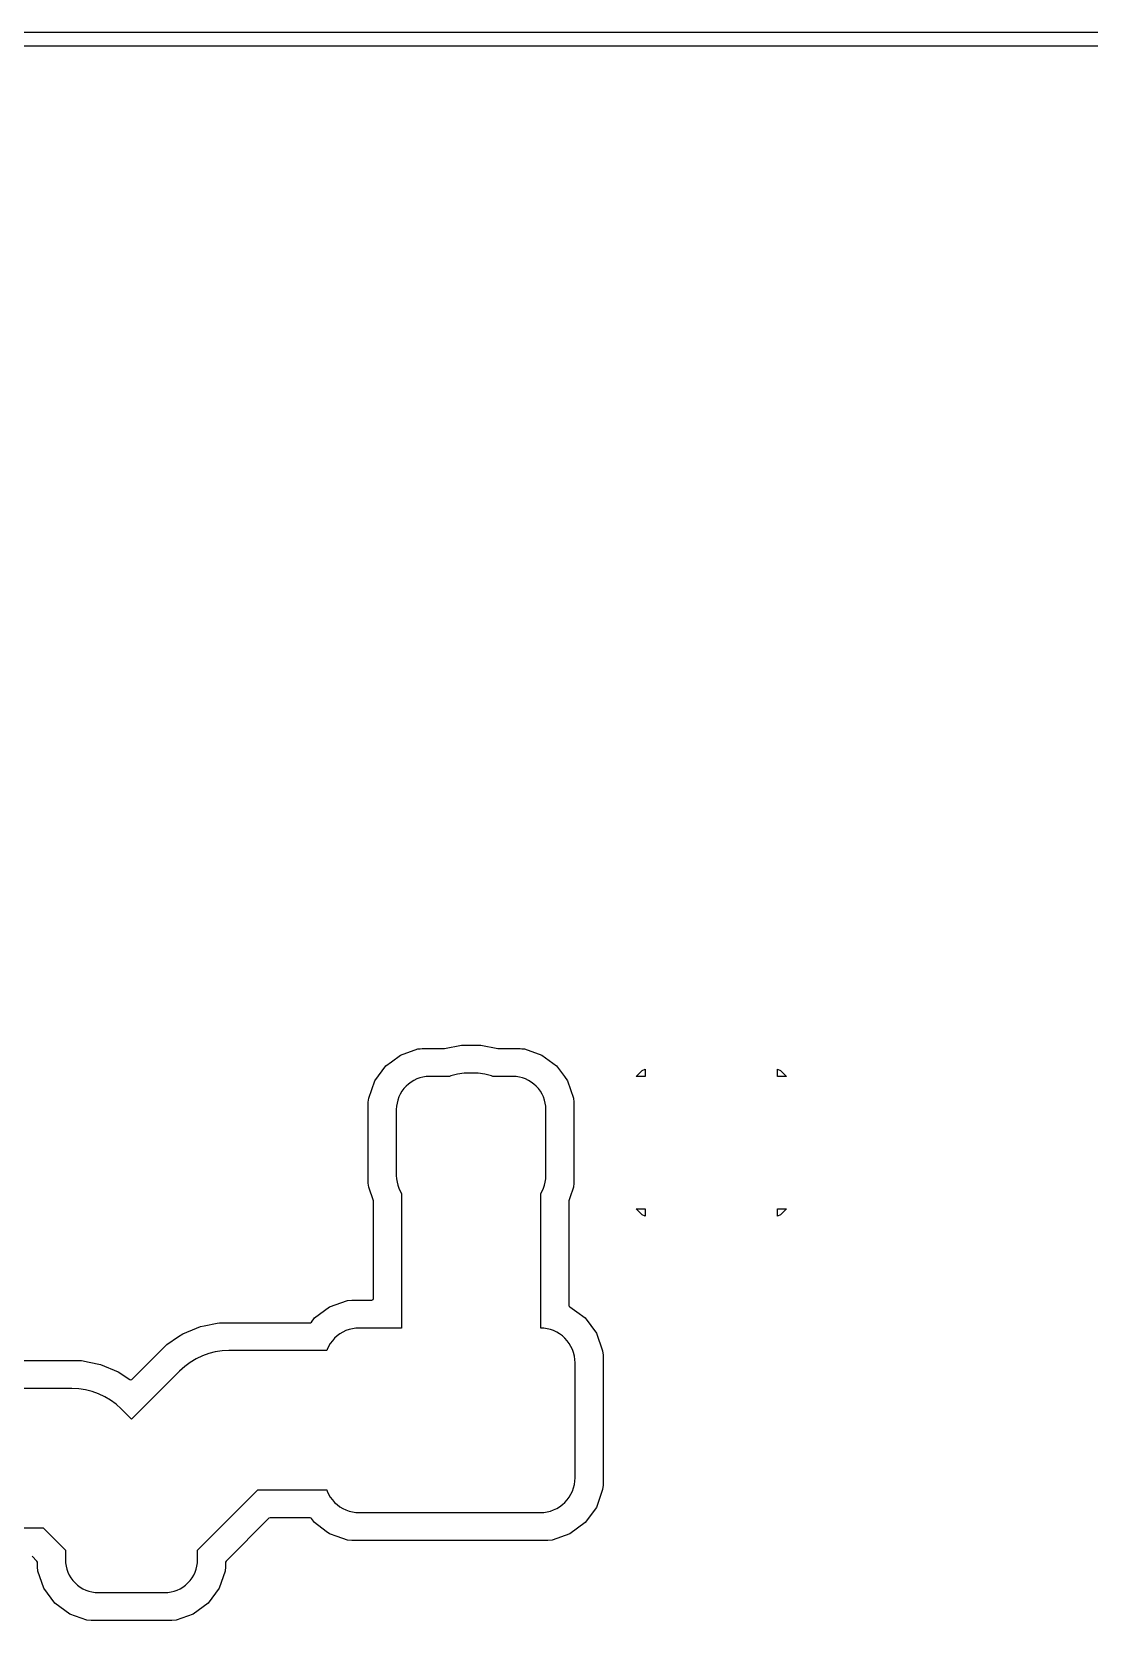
# Model space of a CAD drawing. Header units: metres. Extents: x 44.9 to 117.2, y -105.5 to -49.4.
# Drawn here: x 83.85 to 91.45, y -60.96 to -49.43 of the extents above; entities that cross this region are included whole.
import ezdxf

# ---------------------------------------------------------------- set-up
doc = ezdxf.new("R2010")
doc.units = ezdxf.units.M

msp = doc.modelspace()

# ---------------------------------------------------------------- linework, layer by layer
for points in [[(44.858, -105.51), (44.858, -49.43), (117.242, -49.43), (117.242, -105.51), (44.858, -105.51)], [(92.696, -49.53), (44.97, -49.53), (44.961, -49.533), (44.958, -49.542), (44.958, -91.883), (44.961, -91.891), (44.97, -91.894), (92.696, -91.894)], [(82.324, -58.969), (84.207, -58.969), (84.207, -58.969), (84.207, -58.969), (84.207, -58.969), (84.207, -58.969), (84.207, -58.969), (84.261, -58.98), (84.343, -58.996), (84.343, -58.996), (84.343, -58.996), (84.343, -58.996), (84.343, -58.996), (84.343, -58.996), (84.47, -59.049), (84.47, -59.049), (84.47, -59.049), (84.47, -59.049), (84.47, -59.049), (84.47, -59.049), (84.554, -59.105), (84.561, -59.107), (84.569, -59.104), (84.819, -58.853), (84.819, -58.853), (84.819, -58.853), (84.819, -58.853), (84.819, -58.853), (84.819, -58.853), (84.903, -58.797), (84.934, -58.777), (84.934, -58.777), (84.934, -58.777), (84.934, -58.777), (84.934, -58.777), (84.934, -58.777), (85.034, -58.735), (85.062, -58.724), (85.062, -58.724), (85.062, -58.724), (85.062, -58.724), (85.062, -58.724), (85.062, -58.724), (85.062, -58.724), (85.062, -58.724), (85.062, -58.724), (85.062, -58.724), (85.062, -58.724), (85.089, -58.719), (85.089, -58.719), (85.089, -58.719), (85.089, -58.719), (85.089, -58.719), (85.089, -58.719), (85.089, -58.719), (85.089, -58.719), (85.089, -58.719), (85.089, -58.719), (85.089, -58.719), (85.089, -58.719), (85.089, -58.719), (85.089, -58.719), (85.089, -58.719), (85.089, -58.719), (85.089, -58.719), (85.089, -58.719), (85.089, -58.719), (85.089, -58.719), (85.089, -58.719), (85.089, -58.719), (85.089, -58.719), (85.089, -58.719), (85.089, -58.719), (85.089, -58.719), (85.089, -58.719), (85.089, -58.719), (85.089, -58.719), (85.089, -58.719), (85.089, -58.719), (85.089, -58.719), (85.089, -58.719), (85.089, -58.719), (85.089, -58.719), (85.089, -58.719), (85.089, -58.719), (85.089, -58.719), (85.089, -58.719), (85.089, -58.719), (85.089, -58.719), (85.089, -58.719), (85.089, -58.719), (85.089, -58.719), (85.089, -58.719), (85.089, -58.719), (85.089, -58.719), (85.182, -58.7), (85.197, -58.697), (85.197, -58.697), (85.197, -58.697), (85.197, -58.697), (85.197, -58.697), (85.197, -58.697), (85.849, -58.697), (85.851, -58.697), (85.858, -58.692), (85.88, -58.663), (85.88, -58.663), (85.88, -58.663), (85.88, -58.663), (85.88, -58.663), (85.88, -58.663), (85.88, -58.663), (85.88, -58.663), (85.88, -58.663), (85.88, -58.663), (85.88, -58.663), (85.88, -58.663), (85.989, -58.582), (85.989, -58.582), (85.989, -58.582), (85.989, -58.582), (85.989, -58.582), (85.989, -58.582), (85.989, -58.582), (85.989, -58.582), (85.989, -58.582), (85.989, -58.582), (85.989, -58.582), (85.989, -58.582), (85.989, -58.582), (86.117, -58.537), (86.117, -58.537), (86.117, -58.537), (86.117, -58.537), (86.117, -58.537), (86.117, -58.537), (86.148, -58.534), (86.148, -58.534), (86.148, -58.534), (86.148, -58.534), (86.293, -58.534), (86.302, -58.531), (86.305, -58.523), (86.305, -57.825), (86.304, -57.821), (86.27, -57.724), (86.27, -57.724), (86.27, -57.724), (86.27, -57.724), (86.27, -57.724), (86.27, -57.724), (86.27, -57.724), (86.27, -57.724), (86.27, -57.724), (86.27, -57.724), (86.27, -57.724), (86.27, -57.724), (86.27, -57.724), (86.27, -57.724), (86.27, -57.724), (86.27, -57.724), (86.27, -57.724), (86.27, -57.724), (86.27, -57.724), (86.27, -57.724), (86.267, -57.694), (86.267, -57.694), (86.267, -57.694), (86.267, -57.694), (86.267, -57.114), (86.267, -57.114), (86.267, -57.114), (86.267, -57.114), (86.269, -57.1), (86.27, -57.084), (86.27, -57.084), (86.27, -57.084), (86.27, -57.084), (86.27, -57.084), (86.27, -57.084), (86.314, -56.96), (86.314, -56.96), (86.314, -56.96), (86.314, -56.96), (86.314, -56.96), (86.314, -56.96), (86.314, -56.96), (86.314, -56.96), (86.392, -56.853), (86.392, -56.853), (86.392, -56.853), (86.392, -56.853), (86.392, -56.853), (86.392, -56.853), (86.392, -56.853), (86.392, -56.853), (86.433, -56.824), (86.499, -56.775), (86.499, -56.775), (86.499, -56.775), (86.499, -56.775), (86.499, -56.775), (86.499, -56.775), (86.499, -56.775), (86.499, -56.775), (86.623, -56.731), (86.623, -56.731), (86.623, -56.731), (86.623, -56.731), (86.623, -56.731), (86.623, -56.731), (86.623, -56.731), (86.623, -56.731), (86.623, -56.731), (86.623, -56.731), (86.623, -56.731), (86.623, -56.731), (86.623, -56.731), (86.623, -56.731), (86.623, -56.731), (86.623, -56.731), (86.623, -56.731), (86.623, -56.731), (86.623, -56.731), (86.623, -56.731), (86.639, -56.73), (86.653, -56.728), (86.653, -56.728), (86.653, -56.728), (86.653, -56.728), (86.81, -56.728), (86.812, -56.728), (86.814, -56.728), (86.937, -56.703), (86.937, -56.703), (86.937, -56.703), (86.937, -56.703), (86.937, -56.703), (86.937, -56.703), (87.074, -56.703), (87.074, -56.703), (87.074, -56.703), (87.074, -56.703), (87.074, -56.703), (87.074, -56.703), (87.197, -56.728), (87.199, -56.728), (87.201, -56.728), (87.358, -56.728), (87.358, -56.728), (87.358, -56.728), (87.358, -56.728), (87.37, -56.73), (87.388, -56.731), (87.388, -56.731), (87.388, -56.731), (87.388, -56.731), (87.388, -56.731), (87.388, -56.731), (87.512, -56.775), (87.512, -56.775), (87.512, -56.775), (87.512, -56.775), (87.512, -56.775), (87.512, -56.775), (87.512, -56.775), (87.512, -56.775), (87.619, -56.853), (87.619, -56.853), (87.619, -56.853), (87.619, -56.853), (87.619, -56.853), (87.619, -56.853), (87.619, -56.853), (87.619, -56.853), (87.675, -56.929), (87.697, -56.96), (87.697, -56.96), (87.697, -56.96), (87.697, -56.96), (87.697, -56.96), (87.697, -56.96), (87.697, -56.96), (87.697, -56.96), (87.741, -57.084), (87.741, -57.084), (87.741, -57.084), (87.741, -57.084), (87.741, -57.084), (87.741, -57.084), (87.744, -57.114), (87.744, -57.114), (87.744, -57.114), (87.744, -57.114), (87.744, -57.694), (87.744, -57.694), (87.744, -57.694), (87.744, -57.694), (87.741, -57.724), (87.741, -57.724), (87.741, -57.724), (87.741, -57.724), (87.741, -57.724), (87.741, -57.724), (87.714, -57.8), (87.707, -57.821), (87.706, -57.825), (87.706, -58.571), (87.707, -58.576), (87.714, -58.582), (87.715, -58.582), (87.715, -58.582), (87.715, -58.582), (87.715, -58.582), (87.715, -58.582), (87.715, -58.582), (87.715, -58.582), (87.715, -58.582), (87.715, -58.582), (87.715, -58.582), (87.715, -58.582), (87.715, -58.582), (87.765, -58.619), (87.824, -58.663), (87.824, -58.663), (87.824, -58.663), (87.824, -58.663), (87.824, -58.663), (87.824, -58.663), (87.824, -58.663), (87.824, -58.663), (87.905, -58.772), (87.905, -58.772), (87.905, -58.772), (87.905, -58.772), (87.905, -58.772), (87.905, -58.772), (87.905, -58.772), (87.905, -58.772), (87.95, -58.9), (87.95, -58.9), (87.95, -58.9), (87.95, -58.9), (87.95, -58.9), (87.95, -58.9), (87.953, -58.931), (87.953, -58.931), (87.953, -58.931), (87.953, -58.931), (87.953, -59.864), (87.953, -59.864), (87.953, -59.864), (87.953, -59.864), (87.95, -59.895), (87.95, -59.895), (87.95, -59.895), (87.95, -59.895), (87.95, -59.895), (87.95, -59.895), (87.905, -60.023), (87.905, -60.023), (87.905, -60.023), (87.905, -60.023), (87.905, -60.023), (87.905, -60.023), (87.905, -60.023), (87.905, -60.023), (87.824, -60.132), (87.824, -60.132), (87.824, -60.132), (87.824, -60.132), (87.824, -60.132), (87.824, -60.132), (87.824, -60.132), (87.824, -60.132), (87.715, -60.213), (87.715, -60.213), (87.715, -60.213), (87.715, -60.213), (87.715, -60.213), (87.715, -60.213), (87.715, -60.213), (87.715, -60.213), (87.587, -60.258), (87.587, -60.258), (87.587, -60.258), (87.587, -60.258), (87.587, -60.258), (87.587, -60.258), (87.556, -60.261), (87.556, -60.261), (87.556, -60.261), (87.556, -60.261), (86.148, -60.261), (86.148, -60.261), (86.148, -60.261), (86.148, -60.261), (86.117, -60.258), (86.117, -60.258), (86.117, -60.258), (86.117, -60.258), (86.117, -60.258), (86.117, -60.258), (86.117, -60.258), (86.117, -60.258), (86.117, -60.258), (86.117, -60.258), (86.117, -60.258), (86.117, -60.258), (86.117, -60.258), (86.117, -60.258), (86.117, -60.258), (86.044, -60.232), (85.989, -60.213), (85.989, -60.213), (85.989, -60.213), (85.989, -60.213), (85.989, -60.213), (85.989, -60.213), (85.989, -60.213), (85.989, -60.213), (85.989, -60.213), (85.989, -60.213), (85.989, -60.213), (85.989, -60.213), (85.989, -60.213), (85.989, -60.213), (85.989, -60.213), (85.989, -60.213), (85.989, -60.213), (85.989, -60.213), (85.989, -60.213), (85.989, -60.213), (85.989, -60.213), (85.989, -60.213), (85.989, -60.213), (85.989, -60.213), (85.989, -60.213), (85.989, -60.213), (85.989, -60.213), (85.989, -60.213), (85.989, -60.213), (85.989, -60.213), (85.989, -60.213), (85.989, -60.213), (85.965, -60.195), (85.88, -60.132), (85.88, -60.132), (85.88, -60.132), (85.88, -60.132), (85.88, -60.132), (85.88, -60.132), (85.88, -60.132), (85.88, -60.132), (85.858, -60.103), (85.858, -60.103), (85.857, -60.101), (85.849, -60.098), (85.561, -60.098), (85.553, -60.101), (85.245, -60.409), (85.242, -60.417), (85.242, -60.45), (85.242, -60.45), (85.242, -60.45), (85.242, -60.45), (85.239, -60.48), (85.239, -60.48), (85.239, -60.48), (85.239, -60.48), (85.239, -60.48), (85.239, -60.48), (85.195, -60.604), (85.195, -60.604), (85.195, -60.604), (85.195, -60.604), (85.195, -60.604), (85.195, -60.604), (85.195, -60.604), (85.195, -60.604), (85.117, -60.711), (85.117, -60.711), (85.117, -60.711), (85.117, -60.711), (85.117, -60.711), (85.117, -60.711), (85.117, -60.711), (85.117, -60.711), (85.01, -60.789), (85.01, -60.789), (85.01, -60.789), (85.01, -60.789), (85.01, -60.789), (85.01, -60.789), (85.01, -60.789), (85.01, -60.789), (84.886, -60.833), (84.886, -60.833), (84.886, -60.833), (84.886, -60.833), (84.886, -60.833), (84.886, -60.833), (84.856, -60.836), (84.856, -60.836), (84.856, -60.836), (84.856, -60.836), (84.276, -60.836), (84.276, -60.836), (84.276, -60.836), (84.276, -60.836), (84.246, -60.833), (84.246, -60.833), (84.246, -60.833), (84.246, -60.833), (84.246, -60.833), (84.246, -60.833), (84.122, -60.789), (84.122, -60.789), (84.122, -60.789), (84.122, -60.789), (84.122, -60.789), (84.122, -60.789), (84.122, -60.789), (84.122, -60.789), (84.015, -60.711), (84.015, -60.711), (84.015, -60.711), (84.015, -60.711), (84.015, -60.711), (84.015, -60.711), (84.015, -60.711), (84.015, -60.711), (83.937, -60.604), (83.937, -60.604), (83.937, -60.604), (83.937, -60.604), (83.937, -60.604), (83.937, -60.604), (83.937, -60.604), (83.937, -60.604), (83.893, -60.48), (83.893, -60.48), (83.893, -60.48), (83.893, -60.48), (83.893, -60.48), (83.893, -60.48), (83.89, -60.45), (83.89, -60.45), (83.89, -60.45), (83.89, -60.45), (83.89, -60.417), (83.887, -60.409), (83.852, -60.374)], [(82.22, -60.17), (83.931, -60.17), (83.931, -60.17), (83.931, -60.17), (83.931, -60.17), (83.931, -60.17), (83.931, -60.17), (83.931, -60.17), (83.931, -60.17), (83.931, -60.17), (83.931, -60.17), (83.931, -60.17), (83.931, -60.17), (83.931, -60.17), (83.931, -60.17), (83.931, -60.17), (83.931, -60.17), (83.931, -60.17), (83.931, -60.17), (84.091, -60.33), (84.091, -60.33), (84.091, -60.33), (84.091, -60.33), (84.091, -60.33), (84.091, -60.33), (84.091, -60.33), (84.091, -60.33), (84.091, -60.33), (84.091, -60.33), (84.091, -60.33), (84.091, -60.33), (84.091, -60.33), (84.091, -60.33), (84.091, -60.33), (84.091, -60.33), (84.091, -60.33), (84.091, -60.33), (84.091, -60.397), (84.092, -60.421), (84.096, -60.444), (84.101, -60.466), (84.109, -60.488), (84.119, -60.509), (84.131, -60.529), (84.145, -60.548), (84.161, -60.565), (84.178, -60.581), (84.197, -60.595), (84.217, -60.607), (84.238, -60.617), (84.26, -60.625), (84.26, -60.625), (84.282, -60.63), (84.305, -60.634), (84.329, -60.635), (84.803, -60.635), (84.827, -60.634), (84.85, -60.63), (84.872, -60.625), (84.894, -60.617), (84.915, -60.607), (84.935, -60.595), (84.954, -60.581), (84.971, -60.565), (84.987, -60.548), (85.001, -60.529), (85.013, -60.509), (85.023, -60.488), (85.031, -60.466), (85.031, -60.466), (85.036, -60.444), (85.04, -60.421), (85.041, -60.397), (85.041, -60.33), (85.041, -60.33), (85.041, -60.33), (85.041, -60.33), (85.041, -60.33), (85.041, -60.33), (85.041, -60.33), (85.041, -60.33), (85.041, -60.33), (85.041, -60.33), (85.041, -60.33), (85.041, -60.33), (85.041, -60.33), (85.041, -60.33), (85.041, -60.33), (85.041, -60.33), (85.041, -60.33), (85.041, -60.33), (85.473, -59.898), (85.473, -59.898), (85.473, -59.898), (85.473, -59.898), (85.473, -59.898), (85.473, -59.898), (85.473, -59.898), (85.473, -59.898), (85.473, -59.898), (85.473, -59.898), (85.473, -59.898), (85.473, -59.898), (85.473, -59.898), (85.473, -59.898), (85.473, -59.898), (85.473, -59.898), (85.473, -59.898), (85.473, -59.898), (85.968, -59.898), (85.968, -59.898), (85.968, -59.898), (85.968, -59.898), (85.968, -59.898), (85.968, -59.898), (85.968, -59.898), (85.968, -59.898), (85.968, -59.898), (85.968, -59.898), (85.968, -59.898), (85.968, -59.898), (85.968, -59.898), (85.968, -59.898), (85.968, -59.898), (85.968, -59.898), (85.968, -59.898), (85.968, -59.898), (85.968, -59.898), (85.968, -59.898), (85.968, -59.898), (85.968, -59.898), (85.968, -59.898), (85.968, -59.898), (85.968, -59.898), (85.968, -59.898), (85.968, -59.898), (85.968, -59.898), (85.971, -59.906), (85.982, -59.928), (85.994, -59.949), (86.009, -59.969), (86.025, -59.987), (86.043, -60.003), (86.063, -60.018), (86.084, -60.03), (86.106, -60.041), (86.129, -60.049), (86.129, -60.049), (86.153, -60.055), (86.177, -60.059), (86.202, -60.06), (87.502, -60.06), (87.527, -60.059), (87.551, -60.055), (87.575, -60.049), (87.598, -60.041), (87.62, -60.03), (87.641, -60.018), (87.661, -60.003), (87.679, -59.987), (87.695, -59.969), (87.71, -59.949), (87.722, -59.928), (87.733, -59.906), (87.741, -59.883), (87.741, -59.883), (87.747, -59.859), (87.751, -59.835), (87.752, -59.81), (87.752, -58.985), (87.751, -58.96), (87.747, -58.936), (87.741, -58.912), (87.733, -58.889), (87.722, -58.867), (87.71, -58.846), (87.695, -58.826), (87.679, -58.808), (87.661, -58.792), (87.641, -58.777), (87.62, -58.765), (87.598, -58.754), (87.575, -58.746), (87.575, -58.746), (87.551, -58.74), (87.527, -58.736), (87.506, -58.735), (87.506, -58.735), (87.506, -58.735), (87.506, -58.735), (87.506, -58.735), (87.506, -58.735), (87.506, -58.735), (87.506, -58.735), (87.506, -58.735), (87.506, -58.735), (87.506, -58.735), (87.506, -58.735), (87.506, -58.735), (87.506, -58.735), (87.506, -58.735), (87.506, -58.735), (87.506, -58.735), (87.506, -58.735), (87.506, -58.735), (87.506, -58.735), (87.506, -58.735), (87.506, -58.735), (87.506, -58.735), (87.506, -58.735), (87.506, -58.735), (87.506, -58.735), (87.506, -58.735), (87.506, -58.735), (87.506, -58.735), (87.506, -58.735), (87.506, -58.735), (87.506, -58.735), (87.506, -58.735), (87.506, -58.735), (87.506, -57.769), (87.506, -57.769), (87.506, -57.769), (87.506, -57.769), (87.506, -57.769), (87.506, -57.769), (87.506, -57.769), (87.506, -57.769), (87.506, -57.769), (87.506, -57.769), (87.506, -57.769), (87.506, -57.769), (87.515, -57.753), (87.525, -57.732), (87.533, -57.71), (87.533, -57.71), (87.538, -57.688), (87.542, -57.665), (87.543, -57.641), (87.543, -57.167), (87.542, -57.143), (87.538, -57.12), (87.533, -57.098), (87.525, -57.076), (87.515, -57.055), (87.503, -57.035), (87.489, -57.016), (87.473, -56.999), (87.456, -56.983), (87.437, -56.969), (87.417, -56.957), (87.396, -56.947), (87.374, -56.939), (87.374, -56.939), (87.352, -56.934), (87.329, -56.93), (87.305, -56.929), (87.161, -56.929), (87.161, -56.929), (87.161, -56.929), (87.161, -56.929), (87.161, -56.929), (87.161, -56.929), (87.161, -56.929), (87.161, -56.929), (87.151, -56.925), (87.151, -56.925), (87.103, -56.913), (87.055, -56.906), (87.005, -56.904), (86.956, -56.906), (86.908, -56.913), (86.86, -56.925), (86.85, -56.929), (86.85, -56.929), (86.85, -56.929), (86.85, -56.929), (86.85, -56.929), (86.85, -56.929), (86.85, -56.929), (86.85, -56.929), (86.706, -56.929), (86.682, -56.93), (86.659, -56.934), (86.637, -56.939), (86.615, -56.947), (86.594, -56.957), (86.574, -56.969), (86.555, -56.983), (86.538, -56.999), (86.522, -57.016), (86.508, -57.035), (86.496, -57.055), (86.486, -57.076), (86.478, -57.098), (86.478, -57.098), (86.473, -57.12), (86.469, -57.143), (86.468, -57.167), (86.468, -57.641), (86.469, -57.665), (86.473, -57.688), (86.478, -57.71), (86.486, -57.732), (86.496, -57.753), (86.505, -57.769), (86.505, -57.769), (86.505, -57.769), (86.505, -57.769), (86.505, -57.769), (86.505, -57.769), (86.505, -57.769), (86.505, -57.769), (86.505, -57.769), (86.505, -57.769), (86.505, -57.769), (86.505, -57.769), (86.505, -58.735), (86.505, -58.735), (86.505, -58.735), (86.505, -58.735), (86.505, -58.735), (86.505, -58.735), (86.505, -58.735), (86.505, -58.735), (86.505, -58.735), (86.505, -58.735), (86.505, -58.735), (86.505, -58.735), (86.505, -58.735), (86.505, -58.735), (86.505, -58.735), (86.505, -58.735), (86.505, -58.735), (86.505, -58.735), (86.505, -58.735), (86.505, -58.735), (86.505, -58.735), (86.505, -58.735), (86.505, -58.735), (86.505, -58.735), (86.505, -58.735), (86.505, -58.735), (86.505, -58.735), (86.505, -58.735), (86.505, -58.735), (86.505, -58.735), (86.505, -58.735), (86.505, -58.735), (86.505, -58.735), (86.505, -58.735), (86.202, -58.735), (86.177, -58.736), (86.153, -58.74), (86.129, -58.746), (86.106, -58.754), (86.084, -58.765), (86.063, -58.777), (86.043, -58.792), (86.025, -58.808), (86.009, -58.826), (85.994, -58.846), (85.982, -58.867), (85.971, -58.889), (85.968, -58.897), (85.968, -58.897), (85.968, -58.897), (85.968, -58.897), (85.968, -58.897), (85.968, -58.897), (85.968, -58.897), (85.968, -58.897), (85.968, -58.897), (85.968, -58.897), (85.968, -58.897), (85.968, -58.897), (85.968, -58.897), (85.968, -58.897), (85.968, -58.897), (85.968, -58.897), (85.968, -58.897), (85.968, -58.897), (85.968, -58.897), (85.968, -58.897), (85.968, -58.897), (85.968, -58.897), (85.968, -58.897), (85.968, -58.897), (85.968, -58.897), (85.968, -58.897), (85.968, -58.897), (85.968, -58.897), (85.266, -58.897), (85.217, -58.9), (85.168, -58.907), (85.121, -58.919), (85.075, -58.935), (85.03, -58.956), (84.988, -58.982), (84.949, -59.011), (84.912, -59.044), (84.566, -59.39), (84.566, -59.39), (84.566, -59.39), (84.566, -59.39), (84.566, -59.39), (84.566, -59.39), (84.566, -59.39), (84.566, -59.39), (84.566, -59.39), (84.566, -59.39), (84.566, -59.39), (84.566, -59.39), (84.566, -59.39), (84.566, -59.39), (84.566, -59.39), (84.566, -59.39), (84.566, -59.39), (84.566, -59.39), (84.566, -59.39), (84.566, -59.39), (84.566, -59.39), (84.566, -59.39), (84.566, -59.39), (84.566, -59.39), (84.566, -59.39), (84.566, -59.39), (84.566, -59.39), (84.566, -59.39), (84.566, -59.39), (84.566, -59.39), (84.566, -59.39), (84.566, -59.39), (84.566, -59.39), (84.566, -59.39), (84.492, -59.316), (84.456, -59.283), (84.416, -59.254), (84.374, -59.229), (84.33, -59.208), (84.284, -59.191), (84.284, -59.191), (84.236, -59.179), (84.188, -59.172), (84.138, -59.17), (82.22, -59.17)], [(88.191, -56.929), (88.234, -56.886), (88.234, -56.886), (88.234, -56.886), (88.234, -56.886), (88.234, -56.886), (88.234, -56.886), (88.234, -56.886), (88.234, -56.886), (88.234, -56.886), (88.234, -56.886), (88.255, -56.876), (88.255, -56.876), (88.255, -56.876), (88.255, -56.876), (88.255, -56.876), (88.255, -56.876), (88.255, -56.876), (88.255, -56.876), (88.255, -56.876), (88.255, -56.876), (88.255, -56.876), (88.255, -56.876), (88.255, -56.876), (88.255, -56.876), (88.255, -56.876), (88.255, -56.876), (88.255, -56.876), (88.255, -56.876), (88.255, -56.876), (88.255, -56.876), (88.255, -56.876), (88.255, -56.876), (88.255, -56.876), (88.255, -56.876), (88.255, -56.876), (88.255, -56.876), (88.255, -56.876), (88.255, -56.876), (88.255, -56.876), (88.255, -56.876), (88.255, -56.876), (88.255, -56.876), (88.255, -56.876), (88.255, -56.876), (88.255, -56.876), (88.255, -56.876), (88.255, -56.876), (88.255, -56.876), (88.255, -56.876), (88.255, -56.876), (88.255, -56.876), (88.255, -56.876), (88.255, -56.876), (88.255, -56.876), (88.255, -56.929), (88.255, -56.929), (88.255, -56.929), (88.255, -56.929), (88.255, -56.929), (88.255, -56.929), (88.255, -56.929), (88.255, -56.929), (88.255, -56.929), (88.255, -56.929), (88.255, -56.929), (88.255, -56.929), (88.255, -56.929), (88.255, -56.929), (88.255, -56.929), (88.255, -56.929), (88.255, -56.929), (88.255, -56.929), (88.255, -56.929), (88.255, -56.929), (88.255, -56.929), (88.255, -56.929), (88.255, -56.929), (88.255, -56.929), (88.255, -56.929), (88.255, -56.929), (88.255, -56.929), (88.255, -56.929), (88.255, -56.929), (88.255, -56.929), (88.255, -56.929), (88.255, -56.929), (88.255, -56.929), (88.255, -56.929), (88.255, -56.929), (88.255, -56.929), (88.191, -56.929), (88.191, -56.929), (88.191, -56.929), (88.191, -56.929), (88.191, -56.929), (88.191, -56.929), (88.191, -56.929), (88.191, -56.929), (88.191, -56.929), (88.191, -56.929), (88.191, -56.929), (88.191, -56.929), (88.191, -56.929), (88.191, -56.929), (88.191, -56.929), (88.191, -56.929), (88.191, -56.929), (88.191, -56.929), (88.191, -56.929), (88.191, -56.929), (88.191, -56.929), (88.191, -56.929), (88.191, -56.929), (88.191, -56.929), (88.191, -56.929), (88.191, -56.929), (88.191, -56.929), (88.191, -56.929), (88.191, -56.929), (88.191, -56.929), (88.191, -56.929), (88.191, -56.929), (88.191, -56.929), (88.191, -56.929), (88.191, -56.929), (88.191, -56.929), (88.191, -56.929), (88.191, -56.929), (88.191, -56.929), (88.191, -56.929), (88.191, -56.929), (88.191, -56.929), (88.191, -56.929), (88.191, -56.929), (88.191, -56.929), (88.191, -56.929), (88.191, -56.929), (88.191, -56.929), (88.191, -56.929), (88.191, -56.929)], [(89.205, -56.929), (89.205, -56.876), (89.205, -56.876), (89.205, -56.876), (89.205, -56.876), (89.205, -56.876), (89.205, -56.876), (89.205, -56.876), (89.205, -56.876), (89.205, -56.876), (89.205, -56.876), (89.205, -56.876), (89.205, -56.876), (89.205, -56.876), (89.205, -56.876), (89.205, -56.876), (89.205, -56.876), (89.205, -56.876), (89.205, -56.876), (89.205, -56.876), (89.205, -56.876), (89.205, -56.876), (89.205, -56.876), (89.205, -56.876), (89.205, -56.876), (89.205, -56.876), (89.205, -56.876), (89.205, -56.876), (89.205, -56.876), (89.205, -56.876), (89.205, -56.876), (89.205, -56.876), (89.205, -56.876), (89.205, -56.876), (89.205, -56.876), (89.205, -56.876), (89.205, -56.876), (89.205, -56.876), (89.205, -56.876), (89.205, -56.876), (89.205, -56.876), (89.205, -56.876), (89.205, -56.876), (89.227, -56.886), (89.227, -56.886), (89.227, -56.886), (89.227, -56.886), (89.227, -56.886), (89.227, -56.886), (89.227, -56.886), (89.227, -56.886), (89.227, -56.886), (89.227, -56.886), (89.27, -56.929), (89.27, -56.929), (89.27, -56.929), (89.27, -56.929), (89.27, -56.929), (89.27, -56.929), (89.27, -56.929), (89.27, -56.929), (89.27, -56.929), (89.27, -56.929), (89.27, -56.929), (89.27, -56.929), (89.27, -56.929), (89.27, -56.929), (89.27, -56.929), (89.27, -56.929), (89.27, -56.929), (89.27, -56.929), (89.27, -56.929), (89.27, -56.929), (89.27, -56.929), (89.27, -56.929), (89.27, -56.929), (89.27, -56.929), (89.27, -56.929), (89.27, -56.929), (89.27, -56.929), (89.27, -56.929), (89.27, -56.929), (89.27, -56.929), (89.27, -56.929), (89.27, -56.929), (89.27, -56.929), (89.27, -56.929), (89.27, -56.929), (89.27, -56.929), (89.27, -56.929), (89.27, -56.929), (89.27, -56.929), (89.27, -56.929), (89.27, -56.929), (89.27, -56.929), (89.27, -56.929), (89.27, -56.929), (89.27, -56.929), (89.27, -56.929), (89.27, -56.929), (89.27, -56.929), (89.27, -56.929), (89.27, -56.929), (89.205, -56.929), (89.205, -56.929), (89.205, -56.929), (89.205, -56.929), (89.205, -56.929), (89.205, -56.929), (89.205, -56.929), (89.205, -56.929), (89.205, -56.929), (89.205, -56.929), (89.205, -56.929), (89.205, -56.929), (89.205, -56.929), (89.205, -56.929), (89.205, -56.929), (89.205, -56.929), (89.205, -56.929), (89.205, -56.929), (89.205, -56.929), (89.205, -56.929), (89.205, -56.929), (89.205, -56.929), (89.205, -56.929), (89.205, -56.929), (89.205, -56.929), (89.205, -56.929), (89.205, -56.929), (89.205, -56.929), (89.205, -56.929), (89.205, -56.929), (89.205, -56.929), (89.205, -56.929), (89.205, -56.929), (89.205, -56.929), (89.205, -56.929), (89.205, -56.929)], [(88.191, -57.879), (88.255, -57.879), (88.255, -57.879), (88.255, -57.879), (88.255, -57.879), (88.255, -57.879), (88.255, -57.879), (88.255, -57.879), (88.255, -57.879), (88.255, -57.879), (88.255, -57.879), (88.255, -57.879), (88.255, -57.879), (88.255, -57.879), (88.255, -57.879), (88.255, -57.879), (88.255, -57.879), (88.255, -57.879), (88.255, -57.879), (88.255, -57.879), (88.255, -57.879), (88.255, -57.879), (88.255, -57.879), (88.255, -57.879), (88.255, -57.879), (88.255, -57.879), (88.255, -57.879), (88.255, -57.879), (88.255, -57.879), (88.255, -57.879), (88.255, -57.879), (88.255, -57.879), (88.255, -57.879), (88.255, -57.879), (88.255, -57.879), (88.255, -57.879), (88.255, -57.879), (88.255, -57.932), (88.255, -57.932), (88.255, -57.932), (88.255, -57.932), (88.255, -57.932), (88.255, -57.932), (88.255, -57.932), (88.255, -57.932), (88.255, -57.932), (88.255, -57.932), (88.255, -57.932), (88.255, -57.932), (88.255, -57.932), (88.255, -57.932), (88.255, -57.932), (88.255, -57.932), (88.255, -57.932), (88.255, -57.932), (88.255, -57.932), (88.255, -57.932), (88.255, -57.932), (88.255, -57.932), (88.255, -57.932), (88.255, -57.932), (88.255, -57.932), (88.255, -57.932), (88.255, -57.932), (88.255, -57.932), (88.255, -57.932), (88.255, -57.932), (88.255, -57.932), (88.255, -57.932), (88.255, -57.932), (88.255, -57.932), (88.255, -57.932), (88.255, -57.932), (88.255, -57.932), (88.255, -57.932), (88.255, -57.932), (88.255, -57.932), (88.255, -57.932), (88.255, -57.932), (88.234, -57.922), (88.234, -57.922), (88.234, -57.922), (88.234, -57.922), (88.234, -57.922), (88.234, -57.922), (88.234, -57.922), (88.234, -57.922), (88.234, -57.922), (88.234, -57.922), (88.191, -57.879), (88.191, -57.879), (88.191, -57.879), (88.191, -57.879), (88.191, -57.879), (88.191, -57.879), (88.191, -57.879), (88.191, -57.879), (88.191, -57.879), (88.191, -57.879), (88.191, -57.879), (88.191, -57.879), (88.191, -57.879), (88.191, -57.879), (88.191, -57.879), (88.191, -57.879), (88.191, -57.879), (88.191, -57.879), (88.191, -57.879), (88.191, -57.879), (88.191, -57.879), (88.191, -57.879), (88.191, -57.879), (88.191, -57.879), (88.191, -57.879), (88.191, -57.879), (88.191, -57.879), (88.191, -57.879), (88.191, -57.879), (88.191, -57.879), (88.191, -57.879), (88.191, -57.879), (88.191, -57.879), (88.191, -57.879), (88.191, -57.879), (88.191, -57.879), (88.191, -57.879), (88.191, -57.879), (88.191, -57.879), (88.191, -57.879), (88.191, -57.879), (88.191, -57.879), (88.191, -57.879), (88.191, -57.879), (88.191, -57.879), (88.191, -57.879), (88.191, -57.879), (88.191, -57.879), (88.191, -57.879), (88.191, -57.879)], [(89.205, -57.879), (89.205, -57.879), (89.205, -57.879), (89.205, -57.879), (89.205, -57.879), (89.205, -57.879), (89.205, -57.879), (89.205, -57.879), (89.205, -57.879), (89.205, -57.879), (89.205, -57.879), (89.205, -57.879), (89.205, -57.879), (89.205, -57.879), (89.205, -57.879), (89.205, -57.879), (89.205, -57.879), (89.205, -57.879), (89.205, -57.879), (89.27, -57.879), (89.27, -57.879), (89.27, -57.879), (89.27, -57.879), (89.27, -57.879), (89.27, -57.879), (89.27, -57.879), (89.27, -57.879), (89.27, -57.879), (89.27, -57.879), (89.27, -57.879), (89.27, -57.879), (89.27, -57.879), (89.27, -57.879), (89.27, -57.879), (89.27, -57.879), (89.27, -57.879), (89.27, -57.879), (89.27, -57.879), (89.27, -57.879), (89.27, -57.879), (89.27, -57.879), (89.27, -57.879), (89.27, -57.879), (89.27, -57.879), (89.27, -57.879), (89.27, -57.879), (89.27, -57.879), (89.27, -57.879), (89.27, -57.879), (89.27, -57.879), (89.27, -57.879), (89.27, -57.879), (89.27, -57.879), (89.27, -57.879), (89.27, -57.879), (89.27, -57.879), (89.27, -57.879), (89.27, -57.879), (89.27, -57.879), (89.27, -57.879), (89.27, -57.879), (89.27, -57.879), (89.27, -57.879), (89.27, -57.879), (89.27, -57.879), (89.27, -57.879), (89.27, -57.879), (89.27, -57.879), (89.27, -57.879), (89.227, -57.922), (89.227, -57.922), (89.227, -57.922), (89.227, -57.922), (89.227, -57.922), (89.227, -57.922), (89.227, -57.922), (89.227, -57.922), (89.227, -57.922), (89.227, -57.922), (89.205, -57.932), (89.205, -57.932), (89.205, -57.932), (89.205, -57.932), (89.205, -57.932), (89.205, -57.932), (89.205, -57.932), (89.205, -57.932), (89.205, -57.932), (89.205, -57.932), (89.205, -57.932), (89.205, -57.932), (89.205, -57.932), (89.205, -57.932), (89.205, -57.932), (89.205, -57.932), (89.205, -57.932), (89.205, -57.932), (89.205, -57.932), (89.205, -57.932), (89.205, -57.932), (89.205, -57.932), (89.205, -57.932), (89.205, -57.932), (89.205, -57.932), (89.205, -57.932), (89.205, -57.932), (89.205, -57.932), (89.205, -57.932), (89.205, -57.932), (89.205, -57.932), (89.205, -57.932), (89.205, -57.932), (89.205, -57.932), (89.205, -57.932), (89.205, -57.932), (89.205, -57.932), (89.205, -57.932), (89.205, -57.932), (89.205, -57.932), (89.205, -57.932), (89.205, -57.932), (89.205, -57.879), (89.205, -57.879), (89.205, -57.879), (89.205, -57.879), (89.205, -57.879), (89.205, -57.879), (89.205, -57.879), (89.205, -57.879), (89.205, -57.879), (89.205, -57.879), (89.205, -57.879), (89.205, -57.879), (89.205, -57.879), (89.205, -57.879), (89.205, -57.879), (89.205, -57.879), (89.205, -57.879), (89.205, -57.879)]]:
    msp.add_lwpolyline(points)

doc.saveas('drawing.dxf')
